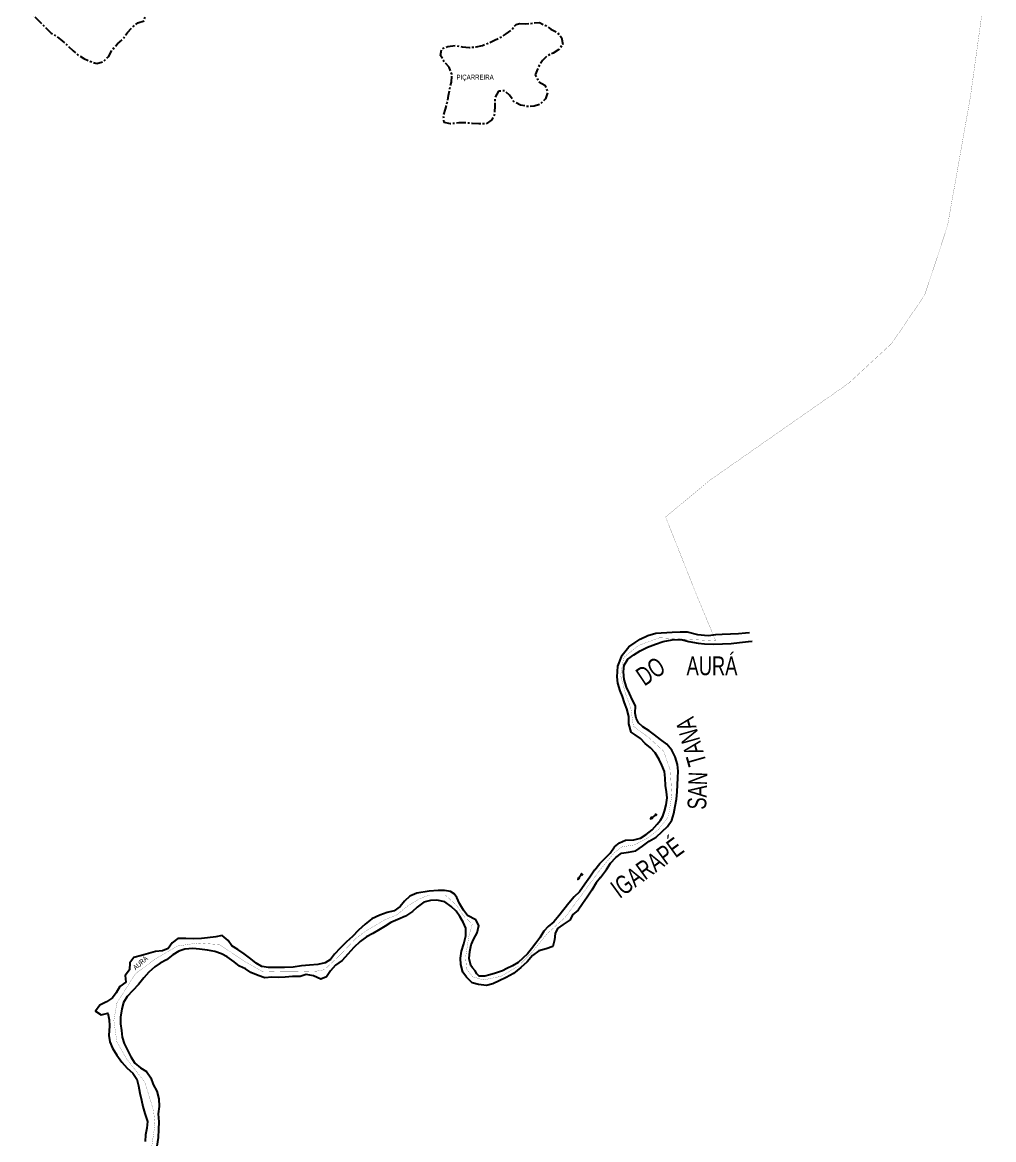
# Model space of a CAD drawing. Extents: x 211015 to 214226, y 4840231 to 4844926.
# Drawn here: x 213447 to 214226, y 4841985 to 4842880 of the extents above; entities that cross this region are included whole.
import ezdxf

# ---------------------------------------------------------------- set-up
doc = ezdxf.new("R2010")
doc.units = 0
doc.header["$LTSCALE"] = 1.5
doc.header["$MEASUREMENT"] = 0
doc.linetypes.add('TRACO_13', pattern=[8, 5, -1, 1, -1])
for name, color, linetype in [('HD-CURSO-PERENE', 170, 'CONTINUOUS'), ('HD-TXT-PERENE', 170, 'CONTINUOUS'), ('LM-LIMITE-MUNICIPAL', 7, 'CONTINUOUS'), ('OB-MINER-AREIA', 252, 'CONTINUOUS'), ('OB-TXT-MINER-PORTO', 252, 'CONTINUOUS')]:
    doc.layers.add(name, color=color, linetype=linetype)
doc.styles.add('ARIAL', font='ARIAL.TTF')
doc.linetypes.add('Limite', pattern='A,20,-3,[130,ltypeshp.shx,S=6.35,R=0,X=0,Y=0],-3,20', length=46)

# ---------------------------------------------------------------- blocks, each defined once
blk = doc.blocks.new('COD035', base_point=(213281.636406, 4842238.342577))
at = {"layer": 'HD-TXT-PERENE'}
for p, q in [((213281.636406, 4842238.748308), (213283.136406, 4842238.748308)), ((213281.636406, 4842238.348308), (213287.636406, 4842238.348308)), ((213281.636406, 4842237.948308), (213283.136406, 4842237.948308))]:
    blk.add_line(p, q, dxfattribs=at)
blk.add_lwpolyline([(213285.836406, 4842237.748308), (213287.636406, 4842238.348308), (213285.836406, 4842238.948308)], dxfattribs=at)

msp = doc.modelspace()

# ---------------------------------------------------------------- linework, layer by layer
at = {"layer": 'HD-CURSO-PERENE', "linetype": 'Continuous', "flags": 128}
for points in [[(213910.64, 4842206.52), (213914.59, 4842210.36), (213918.29, 4842214.11), (213921.94, 4842219.25), (213925.91, 4842222.52), (213930.74, 4842224.51), (213937.29, 4842224.96), (213942.55, 4842226.28), (213947.34, 4842229.16), (213951.96, 4842232.99), (213956.16, 4842237.41), (213958.67, 4842240.66), (213960.69, 4842243.92), (213961.93, 4842247.81), (213963.38, 4842253.05), (213964.01, 4842258.55), (213963.45, 4842263.4), (213962.83, 4842268.44), (213962.47, 4842274.3), (213961.93, 4842279.51), (213959.79, 4842284.72), (213957.6, 4842289.24), (213954.49, 4842294.58), (213950.79, 4842298.7), (213946.39, 4842302.19), (213942.7, 4842306.06), (213938.29, 4842309.12), (213935.19, 4842311.13), (213933.18, 4842317.85), (213933.27, 4842323.81), (213931.66, 4842329.92), (213929.92, 4842334.78), (213928.35, 4842339.67), (213926.46, 4842344.31), (213924.38, 4842350.39), (213923.83, 4842355.43), (213924.36, 4842364.11), (213927.85, 4842372.96), (213933.3, 4842379.47), (213938.52, 4842383.1), (213942.49, 4842385.8), (213948.46, 4842388.56), (213954.92, 4842390.42), (213968.01, 4842391.42), (213974.51, 4842391.5), (213980.15, 4842391.5), (213988.42, 4842389.48), (213996.82, 4842388.53), (214003.15, 4842389.35), (214008.07, 4842389.6), (214014.71, 4842389.89), (214021.12, 4842390.38), (214026.94, 4842390.75), (214029.97, 4842390.96)], [(213910.64, 4842194.73), (213915.35, 4842201.17), (213918.48, 4842206.09), (213922.86, 4842210.61), (213927.3, 4842214.13), (213932.93, 4842215.03), (213938.83, 4842216.02), (213944.15, 4842219.87), (213949.55, 4842223.87), (213955.19, 4842226.98), (213959.99, 4842231.45), (213964.34, 4842235.55), (213967.67, 4842240.56), (213969.38, 4842245.9), (213970.54, 4842251.91), (213971.63, 4842257.57), (213972.02, 4842263.45), (213972.26, 4842269.01), (213972.72, 4842274.43), (213972.88, 4842279.94), (213972.34, 4842285.35), (213970.55, 4842291.28), (213967.92, 4842296.64), (213963.83, 4842301.58), (213958.78, 4842305.18), (213953.86, 4842308.92), (213949.51, 4842312.32), (213944.53, 4842315.47), (213940.96, 4842318.63), (213939.12, 4842322.3), (213938.38, 4842326.32), (213938.6, 4842332.28), (213936.35, 4842336.82), (213933.76, 4842342.11), (213931.38, 4842347.27), (213929.62, 4842353.42), (213929.03, 4842359.63), (213929.62, 4842364.89), (213932.52, 4842369.69), (213937.37, 4842373.14), (213942.33, 4842376.42), (213948.2, 4842379.27), (213954.63, 4842381.76), (213960.94, 4842383.75), (213968.12, 4842385.17), (213975.17, 4842385.34), (213981.5, 4842383.78), (213988.86, 4842382.39), (213993.93, 4842381.92), (214001.22, 4842381.78), (214008.32, 4842381.93), (214015.29, 4842382.23), (214022.12, 4842382.98), (214029.14, 4842383.95), (214032.29, 4842384.13)], [(213906.05, 4842200.83), (213905.81, 4842200.52), (213902.05, 4842194.86), (213898.14, 4842189.4), (213893.62, 4842183.32), (213889.5, 4842179.14), (213885.1, 4842174.17), (213881.12, 4842169.01), (213877.19, 4842163.84), (213873.11, 4842159.15), (213868.59, 4842155.47), (213865.17, 4842151.68), (213862.03, 4842146.19), (213858.81, 4842141.94), (213855.38, 4842137.6), (213851.98, 4842133.55), (213844.52, 4842126.57), (213839.95, 4842123.94), (213835.42, 4842121.63), (213832.09, 4842119.93), (213826.43, 4842118.03), (213821.73, 4842116.66), (213817.84, 4842115.5), (213813.29, 4842115.71), (213811.43, 4842117.48), (213809.97, 4842119.88), (213807.95, 4842122.22), (213806.63, 4842124.17), (213805.32, 4842129.85), (213805.93, 4842135.27), (213806.79, 4842140.65), (213808.94, 4842145.52), (213811.75, 4842150.24), (213813.01, 4842156.12), (213810.62, 4842160.69), (213803.99, 4842164.29), (213800.8, 4842168.38), (213797.61, 4842173.77), (213795.47, 4842178.61), (213793.19, 4842181.66), (213790.34, 4842183.4), (213785.61, 4842184.16), (213780.44, 4842184.38), (213773.09, 4842183.64), (213763.29, 4842181.99), (213757.68, 4842179.83), (213753.53, 4842175.76), (213750.06, 4842171.44), (213745.15, 4842168.05), (213739.46, 4842166.62), (213733.52, 4842164.51), (213727.31, 4842161.47), (213721.81, 4842157.38), (213716.63, 4842152.41), (213711.63, 4842147.42), (213706.97, 4842143.2), (213701.75, 4842138), (213697.32, 4842133.21), (213694.1, 4842129.04), (213689.86, 4842126.28), (213683.85, 4842124.94), (213677.18, 4842124.34), (213670.73, 4842123.87), (213664.18, 4842122.92), (213657.11, 4842122.6), (213650.56, 4842122.47), (213644.49, 4842122.57), (213638.9, 4842123.46), (213634.44, 4842125.94), (213630.32, 4842129.51), (213624.83, 4842133.46), (213619.75, 4842136.95), (213614.83, 4842140), (213611.93, 4842144.15), (213607.16, 4842148.09), (213602.01, 4842147.1), (213595.58, 4842146.35), (213590.51, 4842145.78), (213584.04, 4842145.53), (213578.17, 4842145.82), (213571.77, 4842145.7), (213567.1, 4842142.24), (213563.85, 4842137.82), (213559.24, 4842135.89), (213553.87, 4842135.26), (213548.04, 4842133.85), (213542.65, 4842132.13), (213536.37, 4842130.47), (213533.15, 4842126.34), (213532.89, 4842120.71), (213529.48, 4842116.01), (213529.85, 4842110.85), (213525.2, 4842107.35), (213522.32, 4842102.33), (213519.35, 4842098.24), (213514.53, 4842095.11), (213509.17, 4842092.45), (213505.54, 4842087.51), (213510.19, 4842084.73), (213515.55, 4842085.97), (213516.53, 4842080.54), (213516.9, 4842075.76), (213516.43, 4842068.07), (213517.22, 4842062.91), (213519.33, 4842057.95), (213522.87, 4842052.24), (213526.65, 4842046.65), (213531.02, 4842041.84), (213535.52, 4842037.97), (213538.68, 4842033.06), (213540.12, 4842027.59), (213541.23, 4842021.71), (213542.62, 4842016.1), (213543.68, 4842011.04), (213545.27, 4842005.6), (213547.35, 4841999.17), (213546.72, 4841993.84), (213545.83, 4841988.52), (213545.45, 4841983.01)], [(213906.05, 4842200.83), (213910.04, 4842205.93), (213910.64, 4842206.52)], [(213910.64, 4842194.73), (213907.24, 4842190.27), (213903.68, 4842184.63), (213899.82, 4842179.02), (213896.19, 4842173.56), (213892.68, 4842168.44), (213888.11, 4842164.74), (213886.26, 4842160.75), (213880.75, 4842157.07), (213876.15, 4842153.85), (213874.31, 4842149.72), (213873.76, 4842144.6), (213872.28, 4842139.46), (213867.07, 4842137.53), (213861.26, 4842135.84), (213856.12, 4842132.13), (213851.79, 4842127.12), (213846.74, 4842122.47), (213840.84, 4842117.68), (213835.07, 4842114.65), (213829.38, 4842111.84), (213824.32, 4842109.38), (213819.26, 4842108.19), (213812.67, 4842108.91), (213807.66, 4842110.34), (213803.22, 4842114.71), (213800.1, 4842118.83), (213798.61, 4842124.81), (213798.4, 4842130.15), (213799.21, 4842135.69), (213801.05, 4842141.57), (213802.59, 4842147.8), (213802.58, 4842154.06), (213800.49, 4842158.77), (213797.69, 4842163.34), (213794.77, 4842167.76), (213790.75, 4842171.36), (213785.68, 4842175.08), (213779.44, 4842176.51), (213774.37, 4842176.16), (213769.04, 4842174.87), (213763.64, 4842170.9), (213759.77, 4842167.54), (213754.28, 4842163.57), (213748.09, 4842160.96), (213742.43, 4842158.65), (213737.91, 4842155.57), (213732.67, 4842152.37), (213728.01, 4842149.86), (213722.94, 4842147.05), (213717.82, 4842143.32), (213712.74, 4842138.48), (213707.94, 4842133.34), (213703.36, 4842128.2), (213698.11, 4842124.35), (213694.19, 4842119.95), (213690.98, 4842115.16), (213686.2, 4842113.27), (213680.39, 4842115.8), (213674.61, 4842116.97), (213669.8, 4842115.23), (213663.48, 4842115.25), (213657.85, 4842114.88), (213652.26, 4842114.6), (213646.96, 4842114.82), (213641.41, 4842114.3), (213636.05, 4842116.13), (213630.1, 4842118.56), (213625.87, 4842121.47), (213621.16, 4842123.52), (213616.89, 4842127.17), (213611.32, 4842131.07), (213606.59, 4842133.55), (213601.26, 4842135.43), (213595.52, 4842136.55), (213589.13, 4842137.14), (213583.81, 4842137.78), (213577.31, 4842137.18), (213572.5, 4842135.62), (213567.56, 4842132.59), (213562.52, 4842128.79), (213557.55, 4842125.98), (213553.31, 4842123), (213548.36, 4842118.85), (213544.39, 4842114.26), (213540.08, 4842109.02), (213535.5, 4842104.05), (213531.1, 4842099.16), (213528.12, 4842094.37), (213526.74, 4842089.4), (213525.67, 4842082.85), (213525.81, 4842077.31), (213526.37, 4842072), (213527.01, 4842066.64), (213528.68, 4842061.5), (213531.31, 4842056.29), (213533.9, 4842050.85), (213537.09, 4842045.79), (213541.81, 4842042.24), (213546.44, 4842039.09), (213550, 4842033.98), (213551.94, 4842028.72), (213554.71, 4842023.28), (213556.34, 4842017.22), (213556.75, 4842011.22), (213555.96, 4842005.33), (213556.54, 4841998.95), (213556.23, 4841992.62), (213555.79, 4841986.29), (213554.79, 4841979.39)]]:
    msp.add_lwpolyline(points, dxfattribs=at)
at = {"layer": 'LM-LIMITE-MUNICIPAL', "linetype": 'Limite', "ltscale": 0.1, "const_width": 0.13, "flags": 128}
msp.add_lwpolyline([(213872.68, 4844773.15), (213783.77, 4844716.62), (213768.78, 4844706.62), (213678.42, 4844650.78), (213640.66, 4844627.24), (213550.93, 4844570.58), (213789.28, 4844724.16), (213872.68, 4844773.15), (213897.79, 4844788.74), (213909.45, 4844796.44), (213910.67, 4844797.25), (213926.03, 4844806.82), (213939.62, 4844815.03), (213973.1, 4844836.35), (213992.85, 4844848.99), (214025.65, 4844870.14), (214036.54, 4844864.16), (214038.07, 4844843.78), (214045.12, 4844775.96), (214050.18, 4844738.18), (214052.78, 4844703.46), (214056.92, 4844671.89), (214060.29, 4844651.73), (214064.28, 4844607.59), (214069.49, 4844560.93), (214074.74, 4844504.51), (214079.24, 4844468.9), (214089.48, 4844410.61), (213980.82, 4844359.35), (213962.33, 4844280.47), (213954.39, 4844179.27), (213960.34, 4844064.66), (213990.11, 4843943.12), (214030.77, 4843862.29), (214034.4, 4843855.07), (214060.17, 4843778.98), (214067.5, 4843757.68), (214080.81, 4843741.03), (214100.12, 4843712.4), (214108.11, 4843681.78), (214106.11, 4843648.49), (214100.79, 4843626.52), (214086.81, 4843612.53), (214057.51, 4843597.89), (214068.83, 4843559.6), (214136.93, 4843352.64), (214165.47, 4843265.91), (214171.03, 4843249.02), (214189.41, 4843184.36), (214198.86, 4843146.36), (214219.84, 4843056.85), (214225.8, 4842991.97), (214219.24, 4842907.18), (214207.29, 4842820.85), (214188.9, 4842717.18), (214170.61, 4842661.59), (214144.16, 4842622.81), (214109.71, 4842590.93), (214054.26, 4842552.19), (213998, 4842512.88), (213962.8, 4842483.64), (213987.62, 4842421.17), (214002.94, 4842384.36), (213990.14, 4842385.07), (213957.93, 4842386.85), (213941.08, 4842380.69), (213929.17, 4842371.03), (213926.7, 4842356.65), (213930.81, 4842341.45), (213934.92, 4842330.35), (213936.97, 4842315.97), (213949.71, 4842306.52), (213961.22, 4842295.84), (213966.56, 4842280.63), (213967.79, 4842260.5), (213964.91, 4842243.24), (213957.11, 4842233.18), (213948.89, 4842226.6), (213937.8, 4842220.85), (213927.93, 4842219.21), (213922.18, 4842215.1), (213910.25, 4842200.83), (213882.12, 4842162.59), (213867.74, 4842149.56), (213855, 4842133.95), (213844.73, 4842123.67), (213830.76, 4842115.46), (213816.79, 4842112.58), (213808.16, 4842115.05), (213803.23, 4842121.21), (213802.41, 4842130.66), (213804.87, 4842146.68), (213807.75, 4842157.37), (213801.23, 4842163.5), (213794.8, 4842172.7), (213786.17, 4842180.63), (213773.44, 4842180.63), (213765.3, 4842177.52), (213756.2, 4842171.99), (213747.06, 4842164.65), (213737.49, 4842160.65), (213721.9, 4842151.53), (213714.07, 4842145.45), (213701.53, 4842132.3), (213689.21, 4842120.8), (213682.63, 4842119.57), (213668.01, 4842119.12), (213663.32, 4842119.03), (213656.84, 4842119.03), (213639.08, 4842119.57), (213623.87, 4842128.19), (213604.97, 4842140.93), (213587.31, 4842142.16), (213571.28, 4842139.7), (213553.61, 4842129.43), (213537.59, 4842117.51), (213522.8, 4842094.09), (213520.33, 4842080.12), (213522.8, 4842062.86), (213530.6, 4842049.3), (213545.19, 4842030.61), (213552.17, 4842008.01), (213553.32, 4841996.79), (213550.69, 4841978.74), (213544.83, 4841958.31), (213542.16, 4841949.08), (213536.15, 4841928.71), (213523.82, 4841898.09), (213514.78, 4841884.12), (213502.87, 4841877.96), (213484.47, 4841877.35), (213467.12, 4841877.14), (213437.95, 4841877.96), (213400.97, 4841866.87), (213371.18, 4841844.47), (213359.51, 4841835.86), (213350.22, 4841828.04), (213332.96, 4841805.85), (213318.58, 4841779.55), (213299.68, 4841755.72), (213286.69, 4841729.85), (213275.03, 4841703.54), (213264.1, 4841676.67), (213258.32, 4841662.63), (213255.84, 4841656.51), (213246.27, 4841632.66), (213238.43, 4841606.85), (213232.16, 4841581.22), (213226.34, 4841566.66), (213222.09, 4841556.58), (213216.02, 4841550.03), (213209.34, 4841537.64), (213206.91, 4841528.18), (213207.89, 4841517.74), (213205.21, 4841508.51), (213206.19, 4841498.19), (213205.21, 4841481.2), (213205.7, 4841468.7), (213206.01, 4841452.54), (213206.36, 4841433.25), (213207.16, 4841425.97), (213209.58, 4841417.47), (213210.07, 4841410.19), (213209.58, 4841401.93), (213208.86, 4841389.31), (213207.4, 4841380.2), (213204, 4841370.01), (213202.79, 4841357.38), (213201.57, 4841348.03), (213198.17, 4841339.54), (213194.78, 4841332.98), (213193.08, 4841326.91), (213192.35, 4841319.39), (213187.25, 4841308.95), (213184.12, 4841299.77), (213177.52, 4841278.68), (213174.14, 4841267.68), (213168.8, 4841251.05), (213162.97, 4841236.48), (213153.66, 4841217.12), (213149.62, 4841208.8), (213141.36, 4841193.14), (213129.95, 4841175.18), (213119.08, 4841154.55), (213108.71, 4841138.64), (213095.12, 4841117.03), (213089.29, 4841105.86), (213086.13, 4841096.88), (213081.52, 4841087.17), (213071.81, 4841070.9), (213058.44, 4841049.07), (213051.61, 4841036.46), (213046.88, 4841026.48), (213042.42, 4841016.51), (213037.69, 4841008.36), (213029.55, 4840997.34), (213021.15, 4840987.36), (213016.16, 4840980), (213011.69, 4840968.45), (213004.6, 4840952.43), (213002.11, 4840934.18), (213001.06, 4840918.16), (212997.12, 4840902.67), (212991.61, 4840889.41), (212987.67, 4840882.58), (212985.83, 4840877.33), (212985.04, 4840866.3), (212983.73, 4840853.43), (212980.58, 4840836.89), (212977.43, 4840821), (212973.75, 4840800), (212970.6, 4840782.93), (212969.02, 4840765.47), (212970.07, 4840755.22), (212969.29, 4840747.61), (212967.18, 4840739.21), (212964.3, 4840728.18), (212965.35, 4840711.63), (212965.61, 4840694.56), (212966.92, 4840676.84), (212964.56, 4840659.77), (212964.3, 4840647.43), (212965.35, 4840635.35), (212966.92, 4840622.22), (212967.45, 4840608.17), (212967.71, 4840597.93), (212969.81, 4840588.48), (212972.17, 4840578.5), (212971.91, 4840566.68), (212971.91, 4840550.79), (212971.91, 4840538.98), (212969.81, 4840528.74), (212968.24, 4840523.48), (212967.18, 4840517.97), (212969.29, 4840511.41), (212973.49, 4840505.1), (212975.33, 4840498.01), (212974.27, 4840486.33), (212971.65, 4840463.74), (212968.24, 4840447.2), (212963.77, 4840426.46), (212960.62, 4840409.91), (212954.06, 4840386.41), (212947.75, 4840370.66), (212939.09, 4840359.36), (212928.06, 4840345.71), (212915.19, 4840332.97), (212901.27, 4840321.94), (212883.94, 4840310.39), (212870.55, 4840305.66), (212848.89, 4840298.05), (212832.87, 4840294.63), (212813.17, 4840290.96), (212794, 4840285.18), (212782.19, 4840282.29), (212765.38, 4840277.83), (212751.2, 4840274.68), (212730.51, 4840271.94), (212713.06, 4840271.33), (212693.86, 4840271.33), (212673.76, 4840270.58), (212658.5, 4840268.61), (212639.46, 4840265.89), (212619.93, 4840263.97), (212602.1, 4840259.13), (212611.64, 4840295.76), (212617.28, 4840324.62), (212618.54, 4840358.5), (212617.91, 4840387.37), (212612.27, 4840416.86), (212603.48, 4840450.74), (212592.19, 4840483.99), (212575.87, 4840509.72), (212565.84, 4840531.05), (212554.54, 4840560.85), (212545.13, 4840592.85), (212534.46, 4840612.93), (212508.74, 4840640.53), (212476.74, 4840665.63), (212445.37, 4840686.34), (212404.27, 4840707.36), (212365.37, 4840719.9), (212335.26, 4840725.55), (212300.75, 4840733.08), (212246.16, 4840751.9), (212193.46, 4840771.98), (212160.52, 4840786.73), (212131.03, 4840794.25), (212110.32, 4840804.29), (212089.62, 4840819.35), (212070.17, 4840843.19), (212060.02, 4840859.63), (212042.47, 4840867.67), (212030.23, 4840871.95), (212010.34, 4840875.01), (212000, 4840873.48), (211978.51, 4840871.65), (211965.96, 4840873.18), (211952.81, 4840878.68), (211941.48, 4840882.66), (211925.26, 4840884.5), (211908.43, 4840887.56), (211892.21, 4840887.86), (211876.37, 4840891.81), (211867.15, 4841049.12), (211808.44, 4842070.68), (211592.18, 4841845.95), (211512.53, 4841765.05), (211014.67, 4842083.08), (211017.43, 4842085.61), (211024.1, 4842088.83), (211069.33, 4842113.19), (211104.82, 4842131.62), (211135.24, 4842148.21), (211150.45, 4842156.05), (211169.8, 4842167.57), (211206.67, 4842186.93), (211233.02, 4842200.96), (211263.46, 4842216.96), (211275.85, 4842223.9), (211298.14, 4842237.77), (211306.07, 4842241.98), (211324.64, 4842252.38), (211343.22, 4842261.05), (211367.74, 4842271.7), (211376.91, 4842273.93), (211389.05, 4842273.68), (211472.52, 4842270.96), (211402.62, 4842338.16), (211347.98, 4842408.87), (211275.49, 4842449.07), (211270.51, 4842464.01), (211267.58, 4842476.49), (211265.16, 4842486.85), (211260.02, 4842507.6), (211235.66, 4842647.4), (211230.69, 4842665.05), (211227.62, 4842681.59), (211222, 4842708.61), (211219.44, 4842725.49), (211218.59, 4842731.12), (211213.13, 4842746.55), (211207.16, 4842765.47), (211200.17, 4842795.23), (211199.32, 4842810.91), (211200.17, 4842822.51), (211203.75, 4842839.47), (211204.95, 4842850.72), (211206.14, 4842873.06), (211207.85, 4842907.07), (211210.57, 4842937.17), (211217.22, 4842975.78), (211220.46, 4842998.63), (211224.56, 4843015.17), (211228.31, 4843029.4), (211230.01, 4843039.98), (211231.2, 4843062.14), (211233.76, 4843077.06), (211236.95, 4843092.57), (211238.37, 4843098.71), (211241.43, 4843106.13), (211244.38, 4843112.85), (211247.47, 4843129.85), (211252.01, 4843159.49), (211254.84, 4843177.81), (211264.97, 4843242.45), (211269.34, 4843259.94), (211275.9, 4843303.67), (211283.85, 4843352.78), (211291.79, 4843398.13), (211295.05, 4843419.1), (211302.47, 4843463.4), (211306.7, 4843487.83), (211313.22, 4843526.97), (211321.61, 4843579.86), (211325.34, 4843603.16), (211327.44, 4843614.43), (211334.45, 4843650.36), (211344.82, 4843694.7), (211354.03, 4843729.82), (211360.94, 4843758.9), (211370.16, 4843783.66), (211377.9, 4843803.12), (211382.61, 4843801.65), (211386.88, 4843800.18), (211393.94, 4843797.97), (211402.85, 4843794.1), (211412.21, 4843788.35), (211419.81, 4843781.89), (211429.32, 4843771.66), (211437.83, 4843759.18), (211451.97, 4843740.86), (211467.32, 4843721.23), (211481.34, 4843705.89), (211495.32, 4843690.65), (211510.95, 4843673.83), (211533.24, 4843648.08), (211550.58, 4843631.27), (211561.06, 4843621.16), (211571.63, 4843610.55), (211586.78, 4843595.21), (211592.25, 4843589.71), (211600.2, 4843581.96), (211614.02, 4843568.16), (211624.6, 4843556.52), (211648.91, 4843533), (211667.92, 4843518.19), (211682.05, 4843506.78), (211689.97, 4843498.8), (211699.25, 4843488.52), (211707.56, 4843478.71), (211713.61, 4843472.41), (211717.76, 4843468.98), (211722.08, 4843464.93), (211726.53, 4843459.16), (211729.99, 4843453.11), (211731.82, 4843446.64), (211735.31, 4843438.82), (211740.27, 4843429.16), (211748.95, 4843416.95), (211754.25, 4843410.96), (211760.19, 4843406.13), (211770.48, 4843398.87), (211780.24, 4843392.62), (211789.65, 4843389.19), (211799.31, 4843386.9), (211813.92, 4843383.73), (211824.96, 4843382.12), (211834.67, 4843380.23), (211846.41, 4843377.16), (211859.33, 4843373.64), (211879.88, 4843366.96), (211900.91, 4843357.2), (211911.26, 4843354.52), (211918.04, 4843352.76), (211921.55, 4843349.55), (211925.5, 4843346.83), (211938.81, 4843342.4), (211948.67, 4843339.93), (211958.04, 4843339.19), (211962.48, 4843338.21), (211965.68, 4843336.97), (211974.81, 4843332.54), (211982.7, 4843328.1), (211991.24, 4843322.32), (211997.73, 4843318.73), (212005.59, 4843316.09), (212014.75, 4843315.03), (212022.88, 4843315.28), (212039.65, 4843314.54), (212055.06, 4843313.55), (212070.1, 4843311.58), (212080.45, 4843309.61), (212090.81, 4843307.63), (212103.87, 4843303.69), (212116.94, 4843300.73), (212132.84, 4843296.54), (212146.89, 4843291.36), (212161.93, 4843287.91), (212171.55, 4843285.45), (212185.85, 4843282.73), (212197.68, 4843279.53), (212205.94, 4843275.71), (212212.6, 4843270.53), (212217.28, 4843266.09), (212220.49, 4843260.42), (212222.95, 4843253.76), (212225.67, 4843245.38), (212227.15, 4843237.25), (212227.64, 4843229.73), (212229.36, 4843221.34), (212231.58, 4843214.19), (212233.8, 4843208.77), (212236.51, 4843202.85), (212237.5, 4843196.69), (212238.98, 4843188.8), (212240.46, 4843179.92), (212242.43, 4843171.29), (212244.4, 4843165.13), (212247.12, 4843157.98), (212251.55, 4843149.84), (212255.01, 4843144.67), (212257.47, 4843138.63), (212257.47, 4843132.71), (212256.48, 4843128.03), (212255.01, 4843121.62), (212253.03, 4843115.94), (212253.03, 4843108.79), (212253.28, 4843101.64), (212255.01, 4843096.22), (212256.73, 4843092.28), (212257.72, 4843086.85), (212259.44, 4843080.94), (212262.4, 4843073.66), (212263.88, 4843065.77), (212264.37, 4843057.64), (212265.36, 4843050.49), (212266.1, 4843043.83), (212265.36, 4843036.68), (212263.88, 4843027.19), (212260.68, 4843016.83), (212257.96, 4843007.22), (212255.74, 4842999.08), (212253.77, 4842990.95), (212251.8, 4842982.07), (212249.58, 4842972.7), (212248.1, 4842962.59), (212244.4, 4842952.24), (212242.18, 4842945.46), (212240.21, 4842938.8), (212240.95, 4842929.68), (212243.17, 4842924.25), (212245.64, 4842919.08), (212250.07, 4842912.42), (212253.77, 4842904.53), (212258.21, 4842895.9), (212263.39, 4842887.77), (212269.06, 4842881.23), (212275.96, 4842874.08), (212281.63, 4842867.92), (212288.54, 4842862), (212294.7, 4842856.82), (212299.63, 4842851.65), (212302.84, 4842847.46), (212307.03, 4842841.29), (212310.97, 4842836.85), (212316.89, 4842831.68), (212322.81, 4842827.73), (212328.97, 4842824.28), (212337.84, 4842820.83), (212349.43, 4842816.88), (212360.16, 4842814.54), (212369.28, 4842813.06), (212376.43, 4842811.34), (212380.37, 4842808.38), (212385.55, 4842803.2), (212389.25, 4842797.04), (212392.07, 4842792.73), (212394.43, 4842787.86), (212399.83, 4842786.2), (212408.93, 4842784.95), (212463.95, 4842777.34), (212499, 4842773.63), (212560.69, 4842763.85), (212635.18, 4842754.75), (212669.23, 4842750.71), (212691.14, 4842854.53), (212746.16, 4842847.2), (212746.13, 4843352.72), (212746.03, 4843792.89), (212751.5, 4843792.72), (212864.81, 4843792.71), (212866.55, 4843827.63), (212867.45, 4843847.99), (212868.35, 4843863.44), (212868.78, 4843885.56), (212869.43, 4843925.83), (212870.62, 4843964.75), (212871.07, 4843994.61), (212871.41, 4844008.42), (212872.55, 4844023.1), (212873.75, 4844043.13), (212875.31, 4844066.03), (212876.53, 4844086.02), (212878.05, 4844103.72), (212880.92, 4844120.42), (212885.73, 4844137.57), (212887.99, 4844142.08), (212893.83, 4844150.53), (212901.41, 4844159.08), (212911.66, 4844166.79), (212933.97, 4844181.28), (212973.8, 4844207.53), (213008.76, 4844229.77), (213550.93, 4844570.58), (213533.83, 4844559.86), (213514.41, 4844547.7), (213446.22, 4844504.61), (213361.12, 4844450.91), (213319.44, 4844424.31), (213284.28, 4844402.98), (213259.14, 4844386.82), (213232.5, 4844369.52), (213182.74, 4844337.72), (213165.17, 4844326.97), (213150.74, 4844316.81), (213125.52, 4844300.62), (213087.21, 4844276.54), (213068.41, 4844265.01), (213049.21, 4844253.8), (213023.49, 4844238.93)], close=True, dxfattribs=at)
at = {"layer": 'OB-MINER-AREIA', "linetype": 'TRACO_13', "flags": 128}
for points in [[(213277.57, 4843200.36), (213276.41, 4843193.34), (213274.16, 4843188.86), (213269.22, 4843187.57), (213269.11, 4843185.17), (213268.12, 4843179.61), (213267.7, 4843178.26), (213265.75, 4843173.93), (213262.3, 4843174.37), (213259.18, 4843173.65), (213256.43, 4843169.14), (213254.51, 4843163.29), (213258.11, 4843159.36), (213261.06, 4843155.25), (213259.34, 4843150.27), (213255.11, 4843146.55), (213251.44, 4843150.41), (213251.66, 4843155.5), (213250.73, 4843155.65), (213246.71, 4843159.15), (213245.96, 4843164.27), (213249.16, 4843168.46), (213253.92, 4843170.48), (213254.89, 4843175.78), (213259.16, 4843180.4), (213263.04, 4843184.51), (213264.01, 4843185.52), (213258.95, 4843183.92), (213253.23, 4843182.54), (213247.72, 4843180.87), (213242.18, 4843179.55), (213236.46, 4843178.2), (213231.14, 4843177.47), (213225.99, 4843178), (213220.87, 4843177.92), (213214.56, 4843176), (213209.36, 4843172.1), (213204.58, 4843168.06), (213201.33, 4843163.84), (213196.67, 4843160.77), (213191.53, 4843159.6), (213184.96, 4843159.21), (213177.13, 4843159.21), (213173.81, 4843159.5), (213168.82, 4843160.81), (213165.54, 4843156.38), (213164.69, 4843151.33), (213163.42, 4843146.08), (213162.63, 4843139.93), (213163.54, 4843133.94), (213169.28, 4843131.34), (213174.15, 4843127.14), (213176.57, 4843122.41), (213178.01, 4843115.97), (213178.12, 4843109.52), (213180.4, 4843103.78), (213185.62, 4843100.16), (213192.17, 4843099.79), (213197.77, 4843100.27), (213202.78, 4843102.66), (213208.38, 4843105.91), (213214.77, 4843108.14), (213220.62, 4843106.77), (213226.66, 4843107.69), (213231.75, 4843105.59), (213227.92, 4843101.68), (213223.08, 4843099.76), (213218.38, 4843097.01), (213213.34, 4843094.64), (213208.07, 4843090.62), (213204.25, 4843085.78), (213202.07, 4843081.12), (213204.15, 4843076.56), (213209.09, 4843073.71), (213212.46, 4843069.93), (213216.05, 4843065.94), (213219.95, 4843061.74), (213223.65, 4843057.61), (213227.47, 4843052.98), (213231.2, 4843048.15), (213234.25, 4843042.79), (213236.23, 4843037.5), (213237.96, 4843031.86), (213239.86, 4843027.23), (213241.27, 4843022.39), (213241.22, 4843016.46), (213237.75, 4843012.82), (213235.15, 4843011.36), (213236.35, 4843008.91), (213237.4, 4843005.76), (213238.3, 4843002.98), (213239.74, 4843000.84), (213241.42, 4842998.75), (213242.69, 4842996.38), (213243.51, 4842992.5), (213244.54, 4842989.4), (213245.98, 4842985.69), (213245.34, 4842982.47), (213247.65, 4842979.73), (213250.27, 4842976.4), (213252.5, 4842971.69), (213254.93, 4842965.78), (213255.79, 4842960.11), (213250.62, 4842958.62), (213244.17, 4842959.11), (213237.74, 4842960.26), (213232.25, 4842959.28), (213230.46, 4842954.28), (213233.88, 4842950.32), (213239.22, 4842950.89), (213245.54, 4842951.32), (213251.76, 4842951.52), (213257.64, 4842951.05), (213262.08, 4842947.4), (213265.36, 4842941.69), (213267.86, 4842936.96), (213270.4, 4842931.2), (213273.17, 4842926.19), (213278.01, 4842924.04), (213283.55, 4842924.74), (213289.42, 4842925.81), (213295.62, 4842925.99), (213300.33, 4842922.51), (213301.99, 4842917.12), (213306.26, 4842913.15), (213309.76, 4842909.31), (213314.89, 4842907.21), (213319.88, 4842909.26), (213325.05, 4842909.08), (213331.3, 4842907.28), (213333.52, 4842908.92), (213335.72, 4842910.16), (213336.95, 4842912.56), (213338.48, 4842915.74), (213339.8, 4842917.97), (213341.46, 4842919.9), (213344.42, 4842922.02), (213346.92, 4842922.43), (213349.77, 4842922.44), (213352.74, 4842922.45), (213355.41, 4842922.89), (213357.78, 4842923.73), (213360.3, 4842924.74), (213363.67, 4842926.2), (213365.88, 4842927.74), (213367.22, 4842930.11), (213368.18, 4842933.02), (213367.98, 4842935.96), (213367.69, 4842938.89), (213368.33, 4842941.34), (213368.83, 4842942.43), (213369.04, 4842944.31), (213373.56, 4842947.96), (213379.12, 4842947.16), (213382.17, 4842942.73), (213387.25, 4842940.18), (213392.14, 4842937.6), (213397.8, 4842935.48), (213402.8, 4842935.82), (213408.21, 4842937.87), (213413.61, 4842937.17), (213414.44, 4842931.85), (213419.65, 4842929.3), (213424.37, 4842926.23), (213427.31, 4842922.17), (213424.39, 4842917.13), (213421.57, 4842912.62), (213421.6, 4842907.33), (213425.99, 4842904.02), (213431.89, 4842903.95), (213437.49, 4842904.08), (213443.29, 4842904), (213449.36, 4842903.48), (213455.57, 4842901.34), (213456.28, 4842895.64), (213452.55, 4842892.3), (213454.23, 4842887.51), (213457.67, 4842883.76), (213461.24, 4842880.17), (213465.41, 4842876.12), (213470.09, 4842871.57), (213474.52, 4842868.87), (213478.89, 4842865.41), (213483.79, 4842860.91), (213487.73, 4842857.36), (213491.58, 4842854.13), (213496.34, 4842851.15), (213501.03, 4842848.95), (213506.76, 4842847.23), (213512.07, 4842848.8), (213516.05, 4842852.54), (213519.07, 4842857.93), (213523.31, 4842863.02), (213527.44, 4842866.56), (213531.26, 4842872.07), (213535.06, 4842875.96), (213539.49, 4842879.81), (213544.66, 4842881.4), (213546.31, 4842888.33), (213544.26, 4842892.9), (213540.93, 4842898.33), (213536.86, 4842902.58), (213531.81, 4842902.36), (213525.55, 4842900.73), (213521.87, 4842905.49), (213521.07, 4842911.58), (213517.76, 4842916.86), (213511.85, 4842915.06), (213510.21, 4842909.26), (213513.46, 4842904.25), (213512.39, 4842899.25), (213507.05, 4842901.22), (213501.18, 4842901.19), (213495.94, 4842903.69), (213495.41, 4842909.79), (213496.4, 4842915.51), (213494.2, 4842921.03), (213497.95, 4842925.19), (213504.3, 4842924.99), (213509.73, 4842926.84), (213511.63, 4842931.9), (213517.07, 4842932.35), (213519.6, 4842937.03), (213522.61, 4842942.49), (213527.93, 4842944.39), (213533.19, 4842946.51), (213538.39, 4842949.68), (213542.04, 4842953.57), (213543.87, 4842958.5), (213543.91, 4842964.88), (213543.77, 4842971.75), (213542.75, 4842979.19), (213542.02, 4842984.58), (213541.54, 4842989.95), (213541.03, 4842995.22), (213540.41, 4843000.31), (213539.34, 4843007.06), (213539.68, 4843013.48), (213540.47, 4843019.5), (213540.84, 4843024.63), (213543.84, 4843028.79), (213549.01, 4843029.84), (213554.28, 4843030.96), (213560.26, 4843033.16), (213565.25, 4843034.53), (213570.64, 4843036.11), (213576.13, 4843038.03), (213581.64, 4843040.03), (213587.4, 4843042), (213592.86, 4843043.98), (213598.72, 4843046.18), (213604.23, 4843048.65), (213609.62, 4843050.8), (213614.63, 4843052.95), (213619.52, 4843054.74), (213624.1, 4843057.11), (213628.2, 4843061.67), (213624.28, 4843064.93), (213619.28, 4843066.36), (213622.56, 4843073.5)], [(213845.58, 4842879.18), (213850.7, 4842878.88), (213856.77, 4842879.56), (213861.77, 4842879.9), (213866.53, 4842877.55), (213870.89, 4842874.77), (213875.81, 4842872.17), (213879.28, 4842868.04), (213880.44, 4842862.45), (213877.14, 4842858.31), (213872.53, 4842855.44), (213867.69, 4842853.22), (213864.07, 4842849.43), (213860.55, 4842843.77), (213858.08, 4842838.09), (213860.94, 4842832.7), (213865.95, 4842829.83), (213868.21, 4842824.54), (213866.56, 4842818.76), (213862.54, 4842814.62), (213857.53, 4842812.82), (213851.78, 4842812.7), (213846.32, 4842813.75), (213840.91, 4842816.85), (213837.73, 4842821.88), (213833.76, 4842825.21), (213828.77, 4842824.83), (213825.97, 4842819.93), (213825.76, 4842813.15), (213825.62, 4842806.53), (213823.35, 4842801.95), (213818.89, 4842798.63), (213812.92, 4842798.78), (213807.7, 4842799.05), (213802.6, 4842799.56), (213797.05, 4842799.55), (213790.43, 4842798.68), (213785.15, 4842799.85), (213784.74, 4842805.45), (213786.21, 4842810.55), (213787.71, 4842815.93), (213788.7, 4842821.35), (213789.82, 4842826.96), (213790.99, 4842832.08), (213791.45, 4842838.51), (213789.27, 4842844.19), (213784.95, 4842848.92), (213782.32, 4842853.61), (213783.17, 4842858.76), (213788.18, 4842860.73), (213794.05, 4842861.53), (213799.63, 4842860.45), (213805.57, 4842859.96), (213810.81, 4842860.45), (213816.01, 4842861.63), (213820.9, 4842863.45), (213825.51, 4842865.77), (213830.65, 4842868.19), (213835.06, 4842870.86), (213839.01, 4842873.98), (213842.94, 4842878.29), (213845.58, 4842879.18)]]:
    msp.add_lwpolyline(points, dxfattribs=at)

# ---------------------------------------------------------------- block references
at = {"layer": 'HD-TXT-PERENE'}
for p, rotation in [((213955.5, 4842245.46), 218), ((213895.94, 4842197.76), 233)]:
    msp.add_blockref('COD035', p, dxfattribs=dict(at, rotation=rotation))

# ---------------------------------------------------------------- texts
at = {"layer": 'HD-TXT-PERENE', "style": 'ARIAL', "width": 0.7}
for s, height, rotation, p in [('DO', 15, 34, (213945.81, 4842347.65)), ('TANA', 15, 106, (213995.79, 4842286.73)), ('SAN', 15, 88, (213995.29, 4842248.94)), ('IGARAPÉ', 15, 36, (213925.92, 4842177.33)), ('AURÁ', 4, 41.54699, (213537.86, 4842120.17))]:
    msp.add_text(s, height=height, rotation=rotation, dxfattribs=at).set_placement(p)
msp.add_text('AURÁ', height=15, dxfattribs=at).set_placement((213979.62, 4842356.85))
at = {"layer": 'OB-TXT-MINER-PORTO', "style": 'ARIAL', "width": 0.7}
msp.add_text('PIÇARREIRA', height=4, dxfattribs=at).set_placement((213795.1, 4842834.19))

doc.saveas('drawing.dxf')
